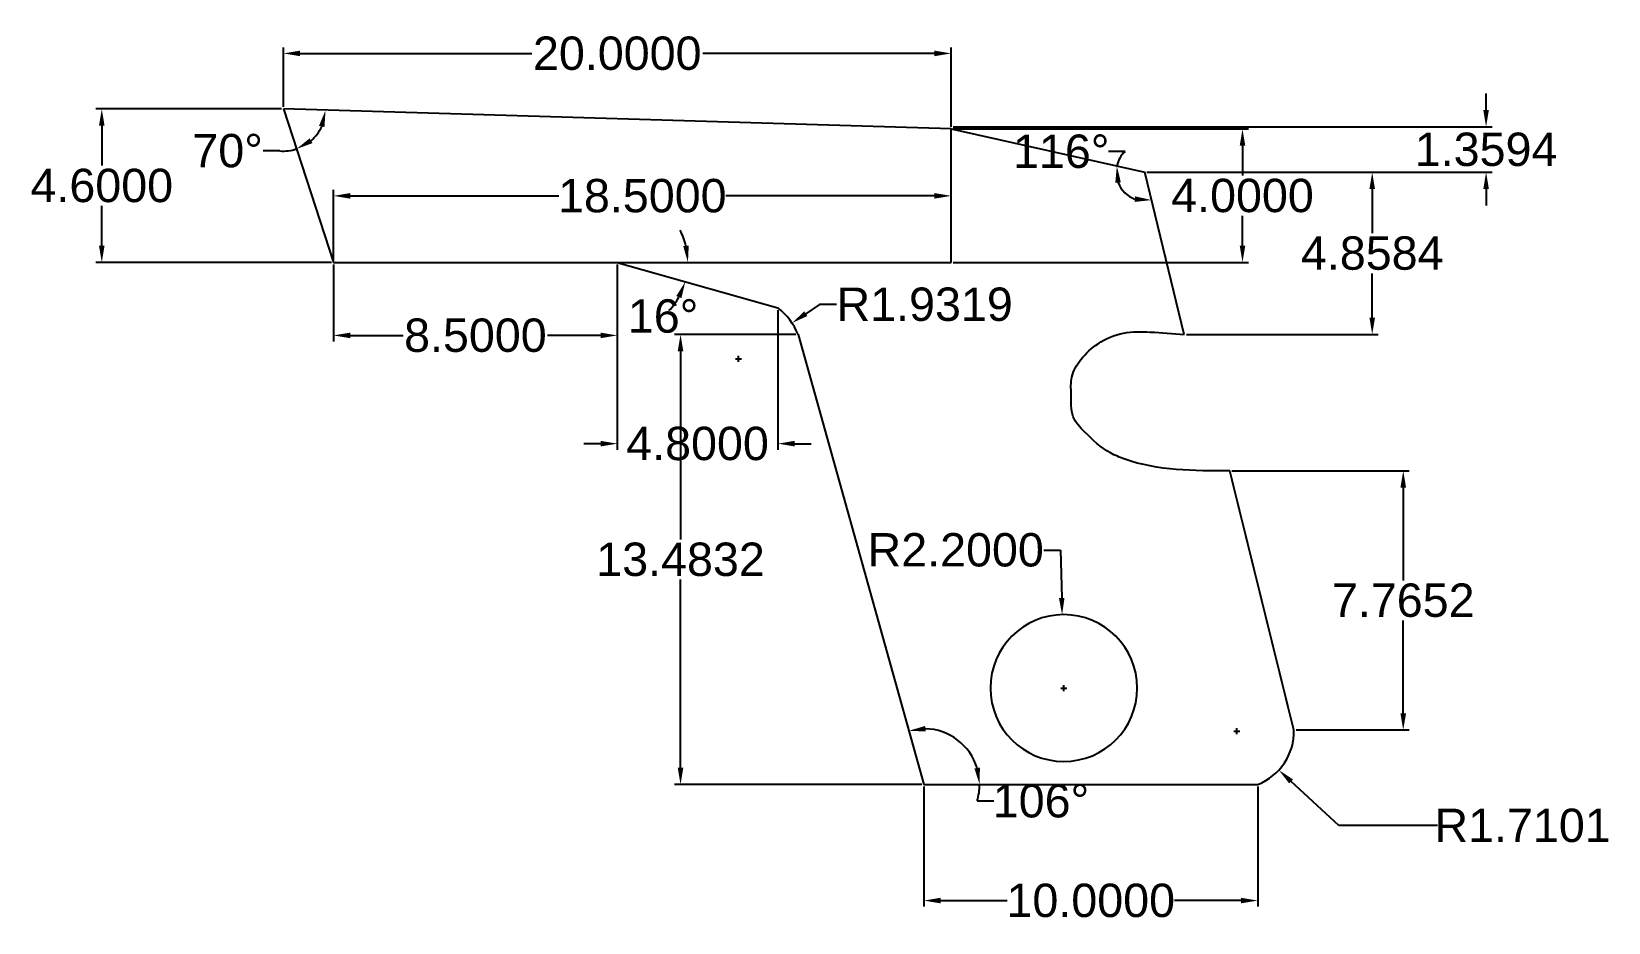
# Model space of a CAD drawing. Header units: inches. Extents: x 18.7 to 66, y 12.3 to 39.
import ezdxf

# ---------------------------------------------------------------- set-up
doc = ezdxf.new("R2010")
doc.units = ezdxf.units.IN
doc.header["$MEASUREMENT"] = 0
doc.layers.add('Locking block', color=230, linetype='Continuous')
doc.layers.add('Measurements', color=254, linetype='Continuous')
doc.styles.get("Standard").update_dxf_attribs({"font": 'arial.ttf'})
doc.dimstyles.get("Standard").update_dxf_attribs({"dimtxt": 1, "dimasz": 0.5, "dimexe": 0.18, "dimexo": 0.0625, "dimgap": 0.09, "dimtad": 0, "dimtih": 1, "dimtoh": 1, "dimdec": 4, "dimzin": 0, "dimdsep": 46, "dimtxsty": 'Standard', "dimcen": 0.09, "dimadec": 0, "dimazin": 0, "dimtfac": 1, "dimtdec": 4, "dimtofl": 0, "dimtmove": 0, "dimatfit": 3, "dimfxl": 1, "dimtolj": 1, "dimtzin": 0, "dimarcsym": 0})

# ---------------------------------------------------------------- blocks, each defined once
blk = doc.blocks.new('*D1')
at = {"layer": 'Defpoints', "color": 0, "transparency": 16777216}
for p in [(46.26, 38.354), (26.26, 36.691, 1.607), (46.26, 36.091, 1.607)]:
    blk.add_point(p, dxfattribs=at)
at = {"layer": 'Measurements', "color": 0, "lineweight": -2, "transparency": 16777216}
for p, q in [((26.26, 36.754), (26.26, 38.534)), ((26.76, 38.354), (33.699, 38.354)), ((45.76, 38.354), (38.821, 38.354)), ((46.26, 36.154), (46.26, 38.534))]:
    blk.add_line(p, q, dxfattribs=at)
at = {"layer": 'Measurements', "color": 0, "transparency": 16777216}
for points in [[(26.76, 38.438), (26.76, 38.271), (26.26, 38.354)], [(45.76, 38.438), (45.76, 38.271), (46.26, 38.354)]]:
    blk.add_solid(points, dxfattribs=at)
at = {"layer": 'Measurements', "color": 0, "transparency": 16777216, "insert": (36.26, 38.354), "char_height": 1, "attachment_point": 5}
blk.add_mtext('\\A1;20.0000', dxfattribs=at)
blk = doc.blocks.new('*D2')
at = {"layer": 'Defpoints', "color": 0, "transparency": 16777216}
for p in [(46.26, 36.154), (52.062, 34.794, 1.607), (62.286, 34.794)]:
    blk.add_point(p, dxfattribs=at)
at = {"layer": 'Measurements', "color": 0, "lineweight": -2, "transparency": 16777216}
for p, q in [((62.286, 36.654), (62.286, 37.154)), ((46.323, 36.154), (62.466, 36.154)), ((52.125, 34.794), (62.466, 34.794)), ((62.286, 34.294), (62.286, 33.794))]:
    blk.add_line(p, q, dxfattribs=at)
at = {"layer": 'Measurements', "color": 0, "transparency": 16777216}
for points in [[(62.203, 36.654), (62.369, 36.654), (62.286, 36.154)], [(62.203, 34.294), (62.369, 34.294), (62.286, 34.794)]]:
    blk.add_solid(points, dxfattribs=at)
at = {"layer": 'Measurements', "color": 0, "transparency": 16777216, "insert": (62.286, 35.474), "char_height": 1, "attachment_point": 5}
blk.add_mtext('\\A1;1.3594', dxfattribs=at)
blk = doc.blocks.new('*D3')
at = {"layer": 'Defpoints', "color": 0, "transparency": 16777216}
for p in [(52.062, 34.794, 1.607), (58.875, 34.794), (53.244, 29.936, 1.607)]:
    blk.add_point(p, dxfattribs=at)
at = {"layer": 'Measurements', "color": 0, "lineweight": -2, "transparency": 16777216}
for p, q in [((52.125, 34.794), (59.055, 34.794)), ((58.875, 34.294), (58.875, 32.966)), ((58.875, 30.436), (58.875, 31.764)), ((53.307, 29.936), (59.055, 29.936))]:
    blk.add_line(p, q, dxfattribs=at)
at = {"layer": 'Measurements', "color": 0, "transparency": 16777216}
for points in [[(58.792, 34.294), (58.958, 34.294), (58.875, 34.794)], [(58.792, 30.436), (58.958, 30.436), (58.875, 29.936)]]:
    blk.add_solid(points, dxfattribs=at)
at = {"layer": 'Measurements', "color": 0, "transparency": 16777216, "insert": (58.875, 32.365), "char_height": 1, "attachment_point": 5}
blk.add_mtext('\\A1;4.8584', dxfattribs=at)
blk = doc.blocks.new('*D4')
at = {"layer": 'Defpoints', "color": 0, "transparency": 16777216}
for p in [(49.586, 21.536, 1.607), (49.637, 19.337, 1.607)]:
    blk.add_point(p, dxfattribs=at)
at = {"layer": 'Measurements', "color": 0, "lineweight": -2, "transparency": 16777216}
for p, q in [((49.041, 23.473), (49.541, 23.473)), ((49.541, 23.473), (49.574, 22.036)), ((49.637, 19.247), (49.637, 19.427)), ((49.547, 19.337), (49.727, 19.337))]:
    blk.add_line(p, q, dxfattribs=at)
at = {"layer": 'Measurements', "color": 0, "transparency": 16777216}
blk.add_solid([(49.658, 22.038), (49.491, 22.034), (49.586, 21.536)], dxfattribs=at)
at = {"layer": 'Measurements', "color": 0, "transparency": 16777216, "insert": (46.398, 23.473), "char_height": 1, "attachment_point": 5}
blk.add_mtext('\\A1;R2.2000', dxfattribs=at)
blk = doc.blocks.new('*D5')
at = {"layer": 'Defpoints', "color": 0, "transparency": 16777216}
for p in [(54.607, 25.846, 1.607), (56.532, 18.08, 1.607), (59.804, 18.08)]:
    blk.add_point(p, dxfattribs=at)
at = {"layer": 'Measurements', "color": 0, "lineweight": -2, "transparency": 16777216}
for p, q in [((54.67, 25.846), (59.984, 25.846)), ((59.804, 25.346), (59.804, 22.563)), ((59.804, 18.58), (59.804, 21.362)), ((56.594, 18.08), (59.984, 18.08))]:
    blk.add_line(p, q, dxfattribs=at)
at = {"layer": 'Measurements', "color": 0, "transparency": 16777216}
for points in [[(59.721, 25.346), (59.888, 25.346), (59.804, 25.846)], [(59.721, 18.58), (59.888, 18.58), (59.804, 18.08)]]:
    blk.add_solid(points, dxfattribs=at)
at = {"layer": 'Measurements', "color": 0, "transparency": 16777216, "insert": (59.804, 21.963), "char_height": 1, "attachment_point": 5}
blk.add_mtext('\\A1;7.7652', dxfattribs=at)
blk = doc.blocks.new('*D6')
at = {"layer": 'Defpoints', "color": 0, "transparency": 16777216}
for p in [(45.444, 16.448, 1.607), (55.444, 16.448, 1.607), (55.444, 12.968)]:
    blk.add_point(p, dxfattribs=at)
at = {"layer": 'Measurements', "color": 0, "lineweight": -2, "transparency": 16777216}
for p, q in [((45.444, 16.385), (45.444, 12.788)), ((55.444, 16.385), (55.444, 12.788)), ((45.944, 12.968), (47.939, 12.968)), ((54.944, 12.968), (52.95, 12.968))]:
    blk.add_line(p, q, dxfattribs=at)
at = {"layer": 'Measurements', "color": 0, "transparency": 16777216}
for points in [[(45.944, 13.052), (45.944, 12.885), (45.444, 12.968)], [(54.944, 13.052), (54.944, 12.885), (55.444, 12.968)]]:
    blk.add_solid(points, dxfattribs=at)
at = {"layer": 'Measurements', "color": 0, "transparency": 16777216, "insert": (50.444, 12.968), "char_height": 1, "attachment_point": 5}
blk.add_mtext('\\A1;10.0000', dxfattribs=at)
blk = doc.blocks.new('*D7')
at = {"layer": 'Defpoints', "color": 0, "transparency": 16777216}
for p in [(41.675, 29.931, 1.607), (38.155, 16.448), (45.444, 16.448, 1.607)]:
    blk.add_point(p, dxfattribs=at)
at = {"layer": 'Measurements', "color": 0, "lineweight": -2, "transparency": 16777216}
for p, q in [((41.613, 29.931), (37.975, 29.931)), ((38.155, 29.431), (38.155, 23.79)), ((38.155, 16.948), (38.155, 22.588)), ((45.382, 16.448), (37.975, 16.448))]:
    blk.add_line(p, q, dxfattribs=at)
at = {"layer": 'Measurements', "color": 0, "transparency": 16777216}
for points in [[(38.072, 29.431), (38.238, 29.431), (38.155, 29.931)], [(38.072, 16.948), (38.238, 16.948), (38.155, 16.448)]]:
    blk.add_solid(points, dxfattribs=at)
at = {"layer": 'Measurements', "color": 0, "transparency": 16777216, "insert": (38.155, 23.189), "char_height": 1, "attachment_point": 5}
blk.add_mtext('\\A1;13.4832', dxfattribs=at)
blk = doc.blocks.new('*D8')
at = {"layer": 'Defpoints', "color": 0, "transparency": 16777216}
for p in [(36.26, 32.091, 1.607), (41.071, 30.727, 1.607), (36.26, 26.66)]:
    blk.add_point(p, dxfattribs=at)
at = {"layer": 'Measurements', "color": 0, "lineweight": -2, "transparency": 16777216}
for p, q in [((36.26, 32.029), (36.26, 26.48)), ((41.071, 30.665), (41.071, 26.48)), ((35.76, 26.66), (35.26, 26.66)), ((41.571, 26.66), (42.071, 26.66))]:
    blk.add_line(p, q, dxfattribs=at)
at = {"layer": 'Measurements', "color": 0, "transparency": 16777216}
for points in [[(35.76, 26.744), (35.76, 26.577), (36.26, 26.66)], [(41.571, 26.744), (41.571, 26.577), (41.071, 26.66)]]:
    blk.add_solid(points, dxfattribs=at)
at = {"layer": 'Measurements', "color": 0, "transparency": 16777216, "insert": (38.665, 26.66), "char_height": 1, "attachment_point": 5}
blk.add_mtext('\\A1;4.8000', dxfattribs=at)
blk = doc.blocks.new('*D9')
at = {"layer": 'Defpoints', "color": 0, "transparency": 16777216}
for p in [(46.26, 34.086), (27.76, 32.091, 1.607), (46.26, 32.091, 1.607)]:
    blk.add_point(p, dxfattribs=at)
at = {"layer": 'Measurements', "color": 0, "lineweight": -2, "transparency": 16777216}
for p, q in [((27.76, 32.154), (27.76, 34.266)), ((28.26, 34.086), (34.505, 34.086)), ((45.76, 34.086), (39.516, 34.086)), ((46.26, 32.154), (46.26, 34.266))]:
    blk.add_line(p, q, dxfattribs=at)
at = {"layer": 'Measurements', "color": 0, "transparency": 16777216}
for points in [[(28.26, 34.169), (28.26, 34.002), (27.76, 34.086)], [(45.76, 34.169), (45.76, 34.002), (46.26, 34.086)]]:
    blk.add_solid(points, dxfattribs=at)
at = {"layer": 'Measurements', "color": 0, "transparency": 16777216, "insert": (37.01, 34.086), "char_height": 1, "attachment_point": 5}
blk.add_mtext('\\A1;18.5000', dxfattribs=at)
blk = doc.blocks.new('*D10')
at = {"layer": 'Defpoints', "color": 0, "transparency": 16777216}
for p in [(46.26, 36.091, 1.607), (46.26, 32.091, 1.607), (54.989, 32.091)]:
    blk.add_point(p, dxfattribs=at)
at = {"layer": 'Measurements', "color": 0, "lineweight": -2, "transparency": 16777216}
for p, q in [((46.323, 36.091), (55.169, 36.091)), ((54.989, 35.591), (54.989, 34.692)), ((54.989, 32.591), (54.989, 33.49)), ((46.323, 32.091), (55.169, 32.091))]:
    blk.add_line(p, q, dxfattribs=at)
at = {"layer": 'Measurements', "color": 0, "transparency": 16777216}
for points in [[(54.906, 35.591), (55.072, 35.591), (54.989, 36.091)], [(54.906, 32.591), (55.072, 32.591), (54.989, 32.091)]]:
    blk.add_solid(points, dxfattribs=at)
at = {"layer": 'Measurements', "color": 0, "transparency": 16777216, "insert": (54.989, 34.091), "char_height": 1, "attachment_point": 5}
blk.add_mtext('\\A1;4.0000', dxfattribs=at)
blk = doc.blocks.new('*D11')
at = {"layer": 'Defpoints', "color": 0, "transparency": 16777216}
for p in [(26.26, 36.691, 1.607), (20.819, 32.091), (27.76, 32.091, 1.607)]:
    blk.add_point(p, dxfattribs=at)
at = {"layer": 'Measurements', "color": 0, "lineweight": -2, "transparency": 16777216}
for p, q in [((26.198, 36.691), (20.639, 36.691)), ((20.819, 36.191), (20.819, 34.992)), ((20.819, 32.591), (20.819, 33.79)), ((27.698, 32.091), (20.639, 32.091))]:
    blk.add_line(p, q, dxfattribs=at)
at = {"layer": 'Measurements', "color": 0, "transparency": 16777216}
for points in [[(20.735, 36.191), (20.902, 36.191), (20.819, 36.691)], [(20.735, 32.591), (20.902, 32.591), (20.819, 32.091)]]:
    blk.add_solid(points, dxfattribs=at)
at = {"layer": 'Measurements', "color": 0, "transparency": 16777216, "insert": (20.819, 34.391), "char_height": 1, "attachment_point": 5}
blk.add_mtext('\\A1;4.6000', dxfattribs=at)
blk = doc.blocks.new('*D12')
at = {"layer": 'Defpoints', "color": 0, "transparency": 16777216}
for p in [(54.822, 18.04, 1.607), (56.077, 16.879, 1.607)]:
    blk.add_point(p, dxfattribs=at)
at = {"layer": 'Measurements', "color": 0, "lineweight": -2, "transparency": 16777216}
for p, q in [((54.732, 18.04), (54.912, 18.04)), ((54.822, 17.95), (54.822, 18.13)), ((57.874, 15.216), (56.444, 16.539)), ((60.831, 15.216), (57.874, 15.216))]:
    blk.add_line(p, q, dxfattribs=at)
at = {"layer": 'Measurements', "color": 0, "transparency": 16777216}
blk.add_solid([(56.501, 16.6), (56.387, 16.478), (56.077, 16.879)], dxfattribs=at)
at = {"layer": 'Measurements', "color": 0, "transparency": 16777216, "insert": (63.379, 15.216), "char_height": 1, "attachment_point": 5}
blk.add_mtext('\\A1;R1.7101', dxfattribs=at)
blk = doc.blocks.new('*D13')
at = {"layer": 'Defpoints', "color": 0, "transparency": 16777216}
for p in [(41.492, 30.275, 1.607), (39.887, 29.2, 1.607)]:
    blk.add_point(p, dxfattribs=at)
at = {"layer": 'Measurements', "color": 0, "lineweight": -2, "transparency": 16777216}
for p, q in [((42.323, 30.832), (41.908, 30.553)), ((42.823, 30.832), (42.323, 30.832)), ((39.887, 29.11), (39.887, 29.29)), ((39.797, 29.2), (39.977, 29.2))]:
    blk.add_line(p, q, dxfattribs=at)
at = {"layer": 'Measurements', "color": 0, "transparency": 16777216}
blk.add_solid([(41.861, 30.623), (41.954, 30.484), (41.492, 30.275)], dxfattribs=at)
at = {"layer": 'Measurements', "color": 0, "transparency": 16777216, "insert": (45.468, 30.832), "char_height": 1, "attachment_point": 5}
blk.add_mtext('\\A1;R1.9319', dxfattribs=at)
blk = doc.blocks.new('*D14')
at = {"layer": 'Defpoints', "color": 0, "transparency": 16777216}
for p in [(26.26, 36.691, 1.607), (26.26, 36.691, 1.607), (27.403, 36.155), (46.26, 36.091, 1.607), (27.76, 32.091, 1.607)]:
    blk.add_point(p, dxfattribs=at)
at = {"layer": 'Measurements', "color": 0, "lineweight": -2, "transparency": 16777216}
blk.add_line((26.155, 35.434), (25.655, 35.434), dxfattribs=at)
for start, end in [(310.9168, 335.4253), (265.2041, 288.0605)]:
    blk.add_arc((26.26, 36.691), 1.262, start, end, dxfattribs=at)
at = {"layer": 'Measurements', "color": 0, "transparency": 16777216}
for points in [[(27.326, 36.185), (27.489, 36.147), (27.521, 36.653)], [(27.128, 35.665), (27.046, 35.81), (26.651, 35.491)]]:
    blk.add_solid(points, dxfattribs=at)
at = {"layer": 'Measurements', "color": 0, "transparency": 16777216, "insert": (24.588, 35.434), "char_height": 1, "attachment_point": 5}
blk.add_mtext('\\A1;70°', dxfattribs=at)
blk = doc.blocks.new('*D15')
at = {"layer": 'Defpoints', "color": 0, "transparency": 16777216}
for p in [(46.26, 36.091, 1.607), (52.062, 34.794, 1.607), (52.062, 34.794, 1.607), (51.699, 34.017), (53.244, 29.936, 1.607)]:
    blk.add_point(p, dxfattribs=at)
at = {"layer": 'Measurements', "color": 0, "lineweight": -2, "transparency": 16777216}
blk.add_line((51.471, 35.416), (50.971, 35.416), dxfattribs=at)
for start, end in [(133.5388, 167.4008), (201.2628, 249.8084)]:
    blk.add_arc((52.062, 34.794), 0.858, start, end, dxfattribs=at)
at = {"layer": 'Measurements', "color": 0, "transparency": 16777216}
for points in [[(51.179, 34.477), (51.346, 34.489), (51.225, 34.981)], [(51.771, 34.072), (51.761, 33.905), (52.265, 33.96)]]:
    blk.add_solid(points, dxfattribs=at)
at = {"layer": 'Measurements', "color": 0, "transparency": 16777216, "insert": (49.559, 35.416), "char_height": 1, "attachment_point": 5}
blk.add_mtext('\\A1;116°', dxfattribs=at)
blk = doc.blocks.new('*D16')
at = {"layer": 'Defpoints', "color": 0, "transparency": 16777216}
for p in [(27.76, 32.091, 1.607), (36.26, 32.091, 1.607), (36.26, 29.904)]:
    blk.add_point(p, dxfattribs=at)
at = {"layer": 'Measurements', "color": 0, "lineweight": -2, "transparency": 16777216}
for p, q in [((27.76, 32.029), (27.76, 29.724)), ((36.26, 32.029), (36.26, 29.724)), ((28.26, 29.904), (29.846, 29.904)), ((35.76, 29.904), (34.175, 29.904))]:
    blk.add_line(p, q, dxfattribs=at)
at = {"layer": 'Measurements', "color": 0, "transparency": 16777216}
for points in [[(28.26, 29.987), (28.26, 29.821), (27.76, 29.904)], [(35.76, 29.987), (35.76, 29.821), (36.26, 29.904)]]:
    blk.add_solid(points, dxfattribs=at)
at = {"layer": 'Measurements', "color": 0, "transparency": 16777216, "insert": (32.01, 29.904), "char_height": 1, "attachment_point": 5}
blk.add_mtext('\\A1;8.5000', dxfattribs=at)
blk = doc.blocks.new('*D17')
at = {"layer": 'Defpoints', "color": 0, "transparency": 16777216}
for p in [(27.76, 32.091, 1.607), (36.26, 32.091, 1.607), (38.369, 31.896), (46.26, 32.091, 1.607), (41.071, 30.727, 1.607)]:
    blk.add_point(p, dxfattribs=at)
at = {"layer": 'Measurements', "color": 0, "lineweight": -2, "transparency": 16777216}
for start, end in [(13.562, 27.1241), (317.0455, 330.6075)]:
    blk.add_arc((36.26, 32.091), 2.117, start, end, dxfattribs=at)
at = {"layer": 'Measurements', "color": 0, "transparency": 16777216}
for points in [[(38.401, 32.597), (38.236, 32.578), (38.377, 32.091)], [(38.028, 31.084), (38.182, 31.02), (38.297, 31.513)]]:
    blk.add_solid(points, dxfattribs=at)
at = {"layer": 'Measurements', "color": 0, "transparency": 16777216, "insert": (37.633, 30.479), "char_height": 1, "attachment_point": 5}
blk.add_mtext('\\A1;16°', dxfattribs=at)
blk = doc.blocks.new('*D18')
at = {"layer": 'Defpoints', "color": 0, "transparency": 16777216}
for p in [(41.675, 29.931, 1.607), (46.004, 18.022), (45.444, 16.448, 1.607), (45.444, 16.448, 1.607), (55.444, 16.448, 1.607)]:
    blk.add_point(p, dxfattribs=at)
at = {"layer": 'Measurements', "color": 0, "lineweight": -2, "transparency": 16777216}
blk.add_line((47.04, 15.953), (47.54, 15.953), dxfattribs=at)
for start, end in [(17.2104, 88.4059), (342.7896, 360)]:
    blk.add_arc((45.444, 16.448), 1.671, start, end, dxfattribs=at)
at = {"layer": 'Measurements', "color": 0, "transparency": 16777216}
for points in [[(45.501, 18.035), (45.481, 18.2), (44.994, 18.057)], [(47.123, 16.954), (46.958, 16.929), (47.115, 16.448)]]:
    blk.add_solid(points, dxfattribs=at)
at = {"layer": 'Measurements', "color": 0, "transparency": 16777216, "insert": (48.953, 15.953), "char_height": 1, "attachment_point": 5}
blk.add_mtext('\\A1;106°', dxfattribs=at)

msp = doc.modelspace()

# ---------------------------------------------------------------- linework, layer by layer
at = {"layer": 'Locking block', "lineweight": -3, "extrusion": (0, -2.44929e-16, -1)}
for p, q in [((26.2602, 36.69103, 1.60674), (27.7602, 32.09103, 1.60674)), ((46.2602, 36.09103, 1.60674), (26.2602, 36.69103, 1.60674)), ((46.2602, 32.09103, 1.60674), (46.2602, 36.09103, 1.60674)), ((27.7602, 32.09103, 1.60674), (46.2602, 32.09103, 1.60674))]:
    msp.add_line(p, q, dxfattribs=at)
at = {"layer": 'Locking block'}
for p, q in [((46.2602, 36.09103, 1.60674), (52.0625, 34.79415, 1.60674)), ((53.24418, 29.9358, 1.60674), (52.0625, 34.79415, 1.60674)), ((36.2602, 32.09103, 1.60674), (41.07056, 30.72707, 1.60674)), ((41.67548, 29.93078, 1.60674), (45.44419, 16.44758, 1.60674)), ((45.44419, 16.44758, 1.60674), (55.44419, 16.44758, 1.60674))]:
    msp.add_line(p, q, dxfattribs=at)
at = {"layer": 'Locking block', "lineweight": -3, "extrusion": (-9.76177e-14, 4.20962e-15, -1)}
msp.add_circle((-49.63661, 19.33684, -1.60674), 2.2, dxfattribs=at)
at = {"layer": 'Locking block'}
for centre, radius, start, end in [((39.88712, 29.20014, 1.60674), 1.93185, 22.222747, 52.222747), ((54.82195, 18.04041, 1.60674), 1.71006, 291.338076, 1.338076)]:
    msp.add_arc(centre, radius, start, end, dxfattribs=at)
at = {"layer": 'Locking block', "lineweight": -3}
msp.add_open_spline([(54.60742, 25.84551, 1.60674), (53.53327, 25.84476, 1.60674), (52.30173, 25.8439, 1.60674), (50.85828, 26.43531, 1.60674), (50.36371, 26.89728, 1.60674), (49.82132, 27.47163, 1.60674), (49.87269, 28.09112, 1.60674), (49.82275, 28.69132, 1.60674), (50.15365, 29.22952, 1.60674), (50.66862, 29.71622, 1.60674), (51.40803, 30.03183, 1.60674), (52.30084, 30.01034, 1.60674), (52.90475, 29.96262, 1.60674), (53.24418, 29.9358, 1.60674)], degree=3, knots=[8.67721365, 8.67721365, 8.67721365, 8.67721365, 11.84333099, 12.30721058, 13.30684343, 13.87527393, 14.55957767, 15.06237397, 15.65929365, 16.3575208, 17.18563988, 17.98336941, 19.00717856, 19.00717856, 19.00717856, 19.00717856], dxfattribs=at)
msp.add_open_spline([(56.53155, 18.08035, 1.60674), (55.89017, 20.66873, 1.60674), (55.2488, 23.25712, 1.60674), (54.60742, 25.84551, 1.60674)], degree=3, dxfattribs=at)

# ---------------------------------------------------------------- dimensions: what is measured, and where the dimension line sits
at = {"layer": 'Measurements'}
for base, p1, p2, picture, middle in [((46.2602, 38.35424), (26.2602, 36.69103, 1.60674), (46.2602, 36.09103, 1.60674), '*D1', (36.2602, 38.35424)), ((46.2602, 34.08555), (27.7602, 32.09103, 1.60674), (46.2602, 32.09103, 1.60674), '*D9', (37.0102, 34.08555)), ((36.2602, 29.90392), (27.7602, 32.09103, 1.60674), (36.2602, 32.09103, 1.60674), '*D16', (32.0102, 29.90392)), ((55.44419, 12.96822), (45.44419, 16.44758, 1.60674), (55.44419, 16.44758, 1.60674), '*D6', (50.44419, 12.96822))]:
    dim = msp.add_linear_dim(base=base, p1=p1, p2=p2, dimstyle='Standard', dxfattribs=at)
    dim.commit()
    dim.dimension.update_dxf_attribs({"geometry": picture, "text_midpoint": middle})
for base, p1, p2, picture, middle in [((62.28606, 34.79415), (46.2602, 36.15353), (52.0625, 34.79415, 1.60674), '*D2', (62.28606, 35.47384)), ((20.8187, 32.09103), (26.2602, 36.69103, 1.60674), (27.7602, 32.09103, 1.60674), '*D11', (20.8187, 34.39103)), ((54.98905, 32.09103), (46.2602, 36.09103, 1.60674), (46.2602, 32.09103, 1.60674), '*D10', (54.98905, 34.09103)), ((58.875095, 34.794152), (53.244178, 29.935796, 1.606739), (52.062497, 34.794152, 1.606739), '*D3', (58.875095, 32.364974)), ((38.15508, 16.44758), (41.67548, 29.93078, 1.60674), (45.44419, 16.44758, 1.60674), '*D7', (38.15508, 23.18918)), ((59.8043, 18.08035), (54.60742, 25.84551, 1.60674), (56.53155, 18.08035, 1.60674), '*D5', (59.8043, 21.96293))]:
    dim = msp.add_linear_dim(base=base, p1=p1, p2=p2, angle=90, dimstyle='Standard', dxfattribs=at)
    dim.commit()
    dim.dimension.update_dxf_attribs({"geometry": picture, "text_midpoint": middle})
for base, line1, line2, picture, middle in [((27.40255, 36.1553), ((46.2602, 36.09103, 1.60674), (26.2602, 36.69103, 1.60674)), ((26.2602, 36.69103, 1.60674), (27.7602, 32.09103, 1.60674)), '*D14', (24.5879, 35.43371)), ((51.69853, 34.01667), ((53.24418, 29.9358, 1.60674), (52.0625, 34.79415, 1.60674)), ((46.2602, 36.09103, 1.60674), (52.0625, 34.79415, 1.60674)), '*D15', (49.55885, 35.41646)), ((46.00438, 18.02171), ((45.44419, 16.44758, 1.60674), (55.44419, 16.44758, 1.60674)), ((41.67548, 29.93078, 1.60674), (45.44419, 16.44758, 1.60674)), '*D18', (48.95253, 15.95321))]:
    dim = msp.add_angular_dim_2l(base=base, line1=line1, line2=line2, dimstyle='Standard', dxfattribs=at)
    dim.commit()
    dim.dimension.update_dxf_attribs({"geometry": picture, "text_midpoint": middle})
dim = msp.add_angular_dim_2l(base=(38.36852, 31.89631), line1=((27.7602, 32.09103, 1.60674), (46.2602, 32.09103, 1.60674)), line2=((36.2602, 32.09103, 1.60674), (41.07056, 30.72707, 1.60674)), dimstyle='Standard', dxfattribs=at)
dim.commit()
dim.dimension.update_dxf_attribs({"geometry": '*D17', "text_midpoint": (37.6332, 30.47926), "dimtype": 162})
dim = msp.add_linear_dim(base=(36.2602, 26.6603), p1=(41.07056, 30.72707, 1.60674), p2=(36.2602, 32.09103, 1.60674), text='4.8000', dimstyle='Standard', dxfattribs=at)
dim.commit()
dim.dimension.update_dxf_attribs({"geometry": '*D8', "text_midpoint": (38.66538, 26.6603)})
dim = msp.add_radius_dim(center=(39.88712, 29.20014, 1.60674), mpoint=(41.49228, 30.27509, 1.60674), dimstyle='Standard', dxfattribs=at)
dim.commit()
dim.dimension.update_dxf_attribs({"geometry": '*D13', "text_midpoint": (45.46842, 30.83153)})
for center, mpoint, picture, middle in [((49.63661, 19.33684, 1.60674), (49.58577, 21.53625, 1.60674), '*D4', (46.39848, 23.47318)), ((54.82195, 18.04041, 1.60674), (56.07701, 16.87889, 1.60674), '*D12', (63.37917, 15.21605))]:
    dim = msp.add_radius_dim(center=center, mpoint=mpoint, dimstyle='Standard', dxfattribs=at)
    dim.commit()
    dim.dimension.update_dxf_attribs({"geometry": picture, "text_midpoint": middle, "dimtype": 164})

doc.saveas('drawing.dxf')
